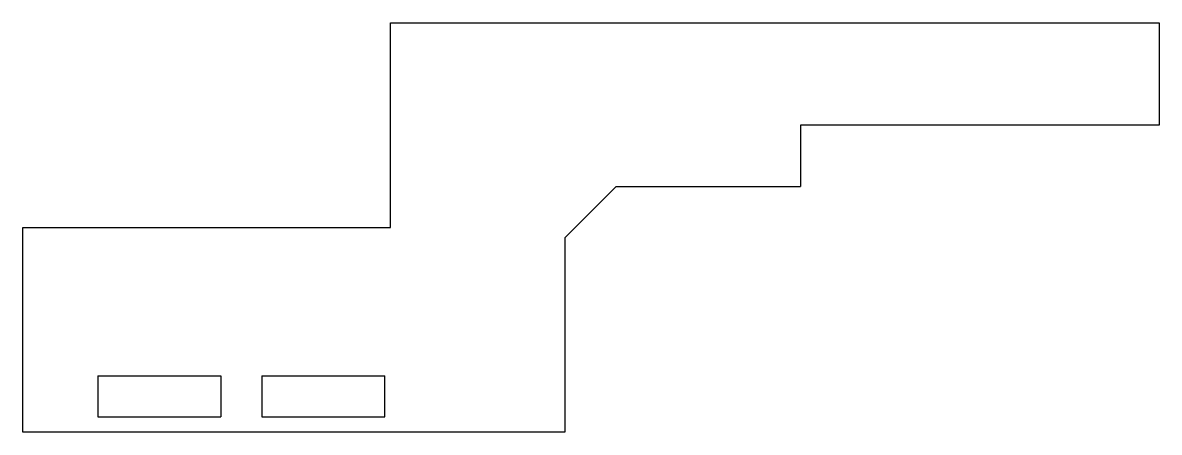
# Model space of a CAD drawing. Extents: x -111 to 0, y 46 to 86.
import ezdxf

# ---------------------------------------------------------------- set-up
doc = ezdxf.new("R2010")
doc.units = 0
doc.layers.add('MODELSKETCH_VISIBLE', color=7, linetype='CONTINUOUS')

msp = doc.modelspace()

# ---------------------------------------------------------------- linework, layer by layer
at = {"layer": 'MODELSKETCH_VISIBLE'}
for p, q in [((-75, 86.5), (0, 86.5)), ((-75, 66.5), (-75, 86.5)), ((0, 86.5), (0, 76.5)), ((0, 76.5), (-35, 76.5)), ((-35, 76.5), (-35, 70.5)), ((-53, 70.5), (-58, 65.5)), ((-53, 70.5), (-35, 70.5)), ((-110.88, 66.5), (-75, 66.5)), ((-110.88, 46.5), (-110.88, 66.5)), ((-58, 65.5), (-58, 46.5)), ((-103.54, 52), (-103.54, 48)), ((-103.54, 52), (-91.54, 52)), ((-91.54, 52), (-91.54, 48)), ((-87.54, 52), (-75.54, 52)), ((-87.54, 52), (-87.54, 48)), ((-75.54, 48), (-75.54, 52)), ((-103.54, 48), (-91.54, 48)), ((-87.54, 48), (-83.79, 48)), ((-83.79, 48), (-79.29, 48)), ((-79.29, 48), (-75.54, 48)), ((-58, 46.5), (-110.88, 46.5))]:
    msp.add_line(p, q, dxfattribs=at)

doc.saveas('drawing.dxf')
